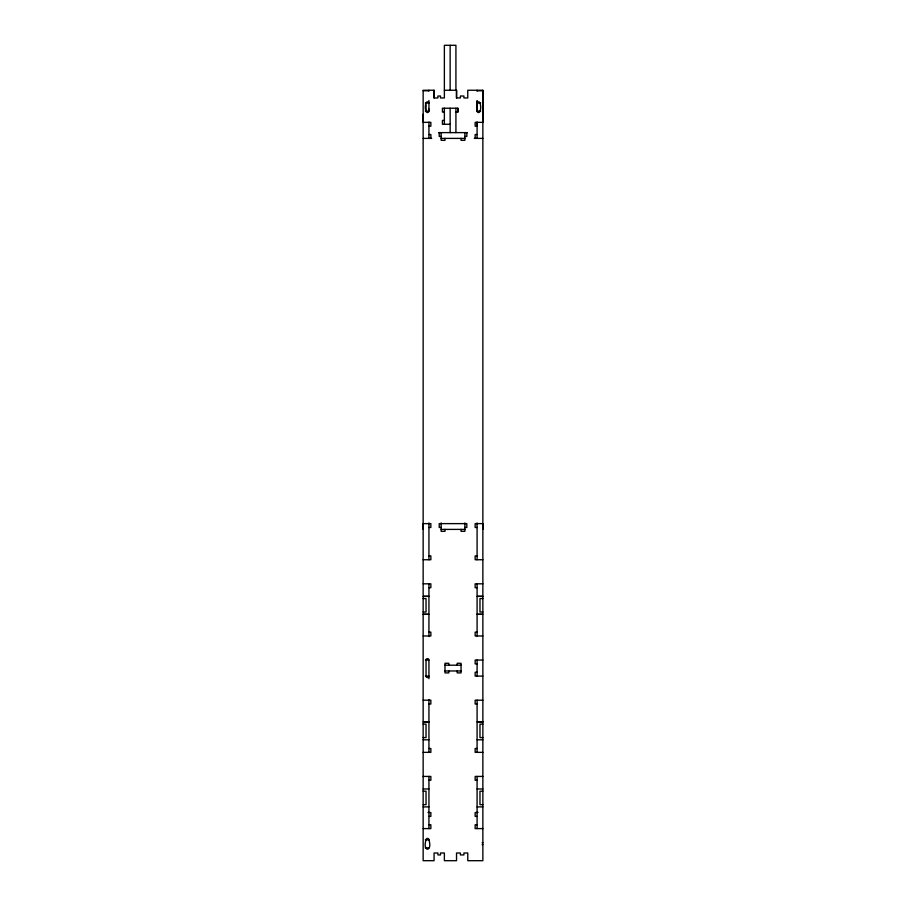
<?xml version="1.0" encoding="UTF-8"?>
<svg xmlns="http://www.w3.org/2000/svg" width="906" height="906" viewBox="0 0 906 906"><rect width="100%" height="100%" fill="white"/><g stroke="black" fill="none" stroke-linecap="round" stroke-linejoin="round"><path stroke-width="1.36" d="M423.147 529.398L423.147 523.623L430.86 523.623L430.86 527.473L428.934 527.473M423.147 114.315L423.147 122.344L430.86 122.344L430.86 126.194L428.934 126.194M428.934 100.521L428.934 111.11A1.45 1.45 0 0 1 427.485 112.559A1.45 1.45 0 0 1 426.047 111.11L426.035 104.858M428.934 109.037L428.934 111.11L425.322 111.11M477.088 102.842C480.803 98.278 481.403 109.479 479.976 111.11A1.45 1.45 0 0 1 478.527 112.559A1.45 1.45 0 0 1 477.088 111.11L477.088 108.901M480.69 111.11L477.088 111.11L477.088 104.858M482.864 529.398L482.864 523.623L475.152 523.623L475.152 527.473L477.088 527.473M444.37 90.249L456.533 90.249L456.511 97.95L460.395 97.95L460.395 96.025L463.917 96.025L463.895 97.95L467.779 97.95L467.745 90.249L482.864 90.249L482.864 122.344L475.152 122.344L475.152 126.194L477.088 126.194M455.922 90.249L455.922 45.3L444.37 45.3L444.37 97.95L440.486 97.95L440.486 96.025L437.892 96.025L437.915 97.95L434.042 97.95L434.065 90.249L423.147 90.249L423.147 860.7L434.065 860.7L434.065 852.999L437.915 852.999L437.915 854.924L440.52 854.924L440.52 852.999L444.37 852.999L444.37 860.7L456.533 860.7L456.533 852.999L460.395 852.999L460.395 854.924L463.917 854.924L463.917 852.999L467.779 852.999L467.779 860.7L482.864 860.7L482.864 90.249M423.147 90.793L428.934 90.793M477.088 90.793L482.864 90.793M425.322 103.08L428.934 103.08M477.088 103.08L480.69 103.08M455.899 112.072L457.847 112.072L457.847 108.222L442.411 108.222L442.445 112.072L444.37 112.072M444.37 120.419L442.411 120.419L442.411 124.269L450.146 124.269M438.549 132.616L467.439 132.616M428.934 134.541L430.882 134.541L430.882 138.392M477.111 134.541L475.152 134.541L475.152 138.392M441.143 136.466L439.217 136.466L439.217 132.616M464.903 136.466L466.828 136.466L466.828 132.616M423.147 138.392L431.698 138.392M441.12 138.392L464.869 138.392M474.291 138.392L482.864 138.392M441.143 527.473L439.217 527.473L439.217 523.623L466.828 523.623L466.828 527.473L464.903 527.473M441.131 529.398L464.88 529.398M428.934 555.888L430.86 555.888L430.86 559.738L423.147 559.738M477.088 555.888L475.152 555.888L475.152 559.738L482.864 559.738M423.147 583.815L430.86 583.815L430.86 587.666L428.934 587.666M482.864 583.815L475.152 583.815L475.152 587.666L477.088 587.666M424.11 596.295L428.934 596.295M478.051 596.295L482.864 596.295M423.147 596.375L428.934 596.375M477.088 596.375L482.864 596.375M423.147 598.572L426.035 598.572L426.035 612.048L423.147 612.048M482.864 598.572L479.976 598.572L479.976 612.048L482.864 612.048M423.147 614.257L428.934 614.257M477.088 614.257L482.864 614.257M423.147 614.336L427.972 614.336M477.088 614.336L481.901 614.336M428.934 632.128L430.86 632.128L430.86 635.978L423.147 635.978M477.088 632.128L475.152 632.128L475.152 635.978L482.864 635.978M425.458 660.055L428.934 660.055L428.934 678.685M482.864 660.055L475.152 660.055L475.152 663.917L477.088 663.917M444.982 665.197L461.029 665.197M444.982 670.972L461.029 670.972M477.088 672.263L475.152 672.263L475.152 676.114L482.864 676.114M425.458 676.114L428.934 676.114A1.45 1.45 0 0 1 427.485 677.552A1.45 1.45 0 0 1 426.035 676.114L426.035 660.055A1.45 1.45 0 0 1 427.485 658.617A1.45 1.45 0 0 1 428.934 660.055M423.147 700.191L430.86 700.191L430.86 704.041L428.934 704.041M482.864 700.191L475.152 700.191L475.152 704.041L477.088 704.041M424.11 721.844L428.934 721.844M478.051 721.844L482.864 721.844M423.147 721.923L428.934 721.923M477.088 721.923L482.864 721.923M423.147 724.12L426.035 724.12L426.035 737.597L423.147 737.597M482.864 724.12L479.976 724.12L479.976 737.597L482.864 737.597M423.147 739.806L428.934 739.806M477.088 739.806L482.864 739.806M428.934 748.503L430.86 748.503L430.86 752.354L423.147 752.354M477.088 748.503L475.152 748.503L475.152 752.354L482.864 752.354M423.147 776.431L430.86 776.431L430.86 780.281L428.934 780.281M482.864 776.431L475.152 776.431L475.152 780.281L477.088 780.281M423.147 788.979L428.934 788.979M477.088 788.979L482.864 788.979M423.147 791.187L426.035 791.187L426.035 804.664L423.147 804.664M482.864 791.187L479.976 791.187L479.976 804.664L482.864 804.664M423.147 806.94L428.934 806.861M477.088 806.94L482.864 806.861M427.972 812.376L428.934 812.376M477.088 812.376L478.051 812.376M428.934 812.546L430.86 812.546L430.86 816.397L428.934 816.397M477.088 812.546L475.152 812.546L475.152 816.397L477.088 816.397M428.934 824.743L430.86 824.743L430.86 828.594L423.147 828.594M477.088 824.743L475.152 824.743L475.152 828.594L482.864 828.594M425.322 839.828L428.934 839.828C432.875 852.286 422.094 852.286 426.035 839.828A1.45 1.45 0 0 1 427.485 838.39A1.45 1.45 0 0 1 428.934 839.828M482.139 842.727L482.864 842.727M482.139 844.652L482.864 844.652M425.322 847.857L428.934 847.857M428.934 102.842C425.208 98.278 424.608 109.479 426.035 111.11M477.111 101.313L477.111 104.088M477.111 122.084L477.111 126.24M477.088 90.249L477.088 91.019M477.088 100.521L477.088 111.11M477.088 122.344L477.088 138.392M477.088 522.989L477.088 559.738M477.088 583.815L477.088 635.978M477.088 660.055L477.088 676.114M477.088 700.191L477.088 752.354M477.088 776.431L477.088 828.594M464.869 132.616L464.903 140.328L461.052 140.328L461.052 138.392M464.88 522.989L464.903 531.335L461.052 531.335L461.052 529.398M457.824 108.222L457.824 112.072M457.19 665.197L457.19 663.271L461.052 663.271L461.052 672.898L457.19 672.898L457.19 670.972M456.533 90.249L456.533 97.95M455.922 108.222L455.922 132.616M450.146 45.3L450.146 90.249M450.146 108.222L450.146 132.616M448.844 665.197L448.844 663.271L444.993 663.271L444.993 672.898L448.844 672.898L448.844 670.972M444.993 138.392L444.993 140.328L441.143 140.328L441.12 132.616M444.993 529.398L444.993 531.335L441.143 531.335L441.131 522.989M444.37 108.222L444.37 124.269M434.042 90.249L434.042 97.95M428.934 90.249L428.934 91.019M428.957 122.084L428.934 138.392M428.934 522.989L428.934 559.738M428.934 583.815L428.934 636.544M428.934 699.625L428.934 752.354M428.934 776.431L428.934 828.594"/></g></svg>
